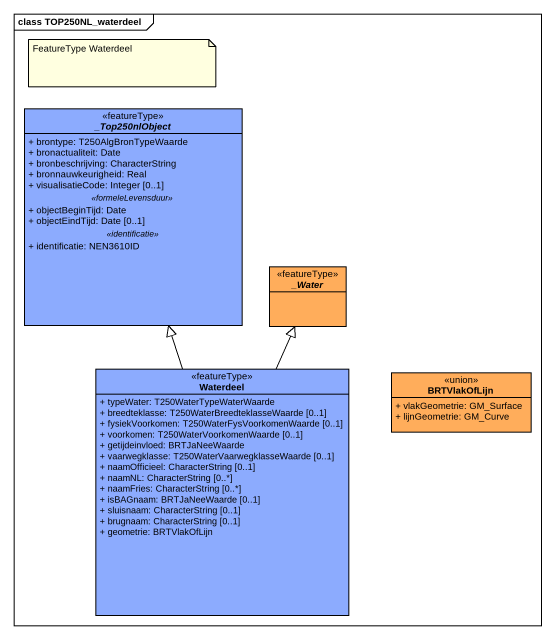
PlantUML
@startuml
mainframe class TOP250NL_waterdeel
hide circle
hide empty members
skinparam classAttributeIconSize 0
abstract class "_Top250nlObject" as Top250nlObject <<featureType>> #8CABFE {
  + brontype: T250AlgBronTypeWaarde
  + bronactualiteit: Date
  + bronbeschrijving: CharacterString
  + bronnauwkeurigheid: Real
  + visualisatieCode: Integer [0..1]
  .. <<formeleLevensduur>> ..
  + objectBeginTijd: Date
  + objectEindTijd: Date [0..1]
  .. <<identificatie>> ..
  + identificatie: NEN3610ID
}
abstract class "_Water" as Water <<featureType>> #FFAD5B
class Waterdeel <<featureType>> #8CABFE {
  + typeWater: T250WaterTypeWaterWaarde
  + breedteklasse: T250WaterBreedteklasseWaarde [0..1]
  + fysiekVoorkomen: T250WaterFysVoorkomenWaarde [0..1]
  + voorkomen: T250WaterVoorkomenWaarde [0..1]
  + getijdeinvloed: BRTJaNeeWaarde
  + vaarwegklasse: T250WaterVaarwegklasseWaarde [0..1]
  + naamOfficieel: CharacterString [0..1]
  + naamNL: CharacterString [0..*]
  + naamFries: CharacterString [0..*]
  + isBAGnaam: BRTJaNeeWaarde [0..1]
  + sluisnaam: CharacterString [0..1]
  + brugnaam: CharacterString [0..1]
  + geometrie: BRTVlakOfLijn
}
class BRTVlakOfLijn <<union>> #FFAD5B {
  + vlakGeometrie: GM_Surface
  + lijnGeometrie: GM_Curve
}
Waterdeel -up-|> Top250nlObject
Waterdeel -up-|> Water
note as N1
  FeatureType Waterdeel
end note
@enduml
